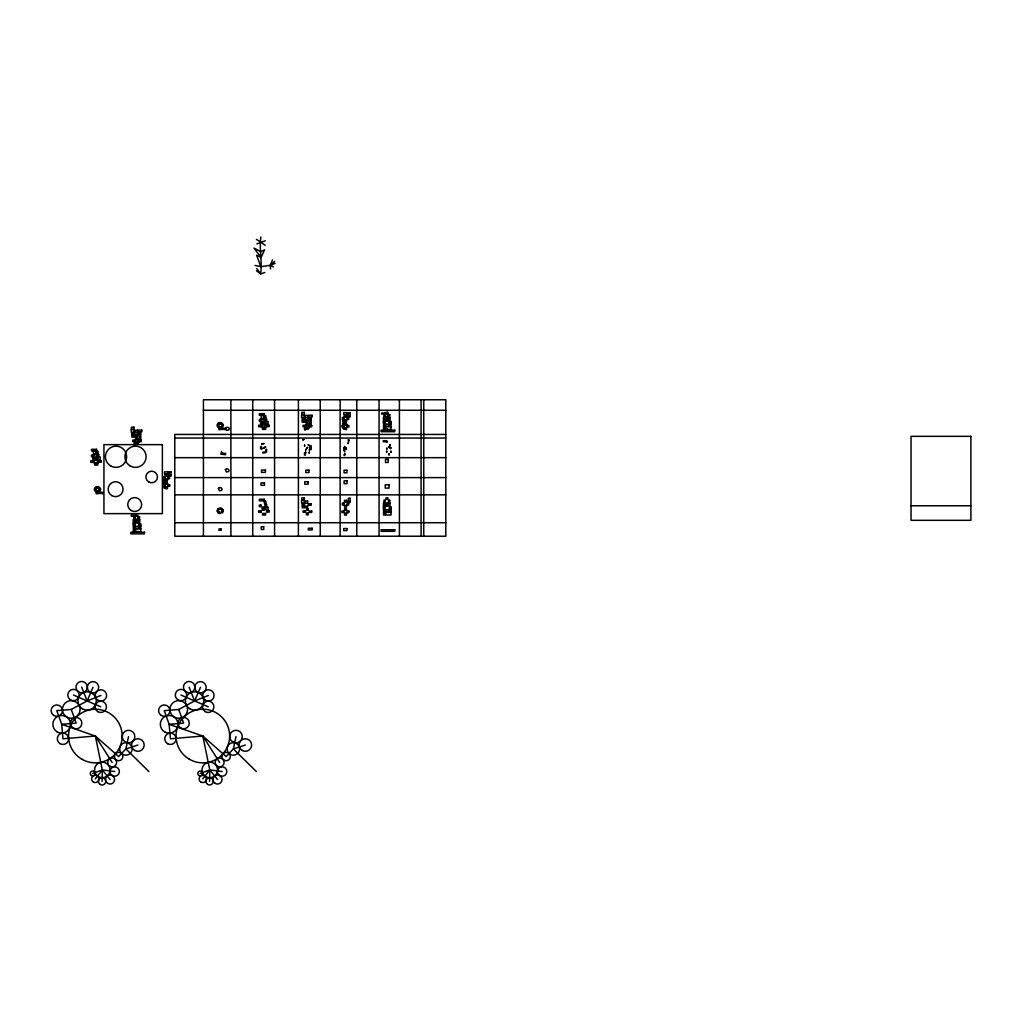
<?xml version="1.0" encoding="UTF-8"?>
<svg xmlns="http://www.w3.org/2000/svg" width="1022" height="1022" viewBox="0 0 1022 1022"><rect width="100%" height="100%" fill="white"/><g stroke="black" fill="none" stroke-linecap="round" stroke-linejoin="round"><path stroke-width="1.5" d="M98.661 493.268L102.903 493.715L102.915 492.361L99.862 492.349L98.738 490.637C100.795 484.147 91.086 491.633 98.738 490.637L99.658 491.365L100.207 490.675L99.275 489.947M221.378 454.241L225.619 454.701L225.632 453.334L222.579 453.321L221.455 451.609L221.071 454.241M102.111 781.345L102.302 769.936L95.365 736.044L61.678 724.304L56.785 710.635L71.259 709.46L87.126 700.951L100.935 695.458M209.574 781.345L209.778 769.936L202.829 736.044L169.141 724.304L164.261 710.635L178.735 709.46L194.589 700.951L208.399 695.458M264.864 272.516L260.61 273.883C262.347 261.581 259.141 249.125 260.84 237.015M96.605 490.867L96.566 491.94L98.023 491.991L98.061 490.918L99.045 492.374L98.355 492.86M219.321 426.762L219.283 427.835L220.739 427.886L221.455 426.532C223.984 420.745 213.943 426.161 220.778 426.813L221.761 428.269L221.071 428.755M128.542 736.581L125.898 748.909L118.667 756.548L95.365 736.044L62.968 738.778L61.678 724.304L76.165 723.129L71.259 709.46M236.005 736.581L233.361 748.909L226.13 756.548L202.829 736.044L170.431 738.778L169.141 724.304L183.628 723.129L178.735 709.46M272.529 259.907L270.268 265.324L270.536 268.965M93.015 687.308L87.126 700.951L100.769 706.828M200.491 687.308L194.589 700.951L208.233 706.828M261.057 257.493L264.609 249.853L260.814 251.706L254.018 248.103L261.057 257.493L256.599 255.245L260.865 266.627L270.268 265.324L275.11 263.382M137.881 434.567L134.393 435.168L134.393 432.625L137.689 432.625L137.689 435.168L139.133 435.896L140.793 435.346L140.793 439.319L139.414 439.319L139.414 435.346L137.881 434.567L140.87 434.439L140.87 432.958L137.881 432.958M98.291 487.877L98.93 486.957L99.671 487.468L99.045 488.388M221.008 423.772L221.633 422.853L222.387 423.363L221.761 424.296M95.736 490.202L95.02 491.135L95.723 491.671L96.438 490.739M218.453 426.097L217.737 427.03L218.44 427.579L219.155 426.634M95.263 778.917L102.302 769.936L114.681 771.521M202.739 778.917L209.778 769.936L222.144 771.521M138.928 525.717L139.069 526.662L138.928 525.717L140.857 525.627L140.857 523.609L138.954 523.609M274.726 261.338L270.268 265.324L273.359 266.908M256.829 243.9L265.247 240.796M92.721 773.437L102.302 769.936L110.057 779.505M200.197 773.437L209.778 769.936L217.52 779.505M137.893 745.038L125.898 748.909L148.905 771.572M245.357 745.038L233.361 748.909L256.369 771.572M221.889 424.462L223.154 424.258L223.358 425.471L222.093 425.676M99.172 488.567L100.437 488.363L100.641 489.564L99.377 489.781M218.338 424.679L217.047 424.756L217.124 425.97L218.414 425.88M95.621 488.772L94.331 488.861L94.407 490.075L95.71 489.985M264.315 422.482C267.611 421.575 263.242 423.031 264.289 421.46L262.169 421.46L262.169 422.559L264.557 422.559L264.417 424.539L262.271 424.539L262.271 423.185L264.417 423.185M96.49 458.124C99.773 457.217 95.404 458.674 96.451 457.115M203.429 410.269L445.796 410.269M347.173 417.461L348.655 417.461L348.655 419.403L347.173 419.403M387.657 418.879L385.843 418.879L385.843 417.41L387.657 417.41L387.657 420.732L385.856 420.732L385.856 419.263L387.657 419.263M385.192 421.434L383.288 421.434L383.288 423.466L385.192 423.466M307.584 422.316L305.514 422.316L305.514 420.502L307.584 420.502L307.584 423.287M261.504 423.07L262.105 423.708L260.572 423.67L260.572 421.434L264.481 421.396L264.481 418.956L261.032 418.956L261.032 421.396M264.557 423.019L263.318 422.559M306.766 423.287L308.184 423.287L308.184 424.692L306.766 424.692L306.766 422.316M266.589 425.037L269.208 425.037L269.208 426.532L266.589 426.532M346.931 425.471L348.898 425.471L348.898 427.017L346.931 427.017M221.071 429.163L225.619 429.623C224.38 425.791 231.547 427.183 228.724 430.07L226.603 430.313L225.619 428.218L222.579 428.244L221.455 426.532L222.374 427.26L222.924 426.57L221.991 425.842M445.796 434.439L174.775 434.439L174.775 536.218L445.796 536.218L445.796 399.755L203.429 399.755L203.429 536.218M137.216 437.148L135.147 437.148L135.147 435.334L137.216 435.334L137.216 438.119M136.399 438.119L137.804 438.119L137.804 439.524L136.399 439.524L136.399 437.148M174.775 438.055L445.796 438.055M261.504 448.147L262.105 448.799L260.572 448.747L260.572 446.512L261.504 446.512L261.504 448.799M174.775 457.664L445.796 457.664M93.666 458.712L96.579 458.84L96.579 460.181L94.433 460.181L94.267 458.712M93.666 459.312L92.734 459.312L92.734 457.077L96.643 457.038L96.643 454.598L93.194 454.598L93.194 457.038M94.267 459.351L93.666 457.077M98.751 460.679L101.37 460.679L101.37 462.187L98.751 462.187M174.775 477.606L445.796 477.606M167.812 484.722L169.793 484.722L169.793 486.268L167.812 486.268M174.775 494.84L445.796 494.84M911.036 505.762L970.9 505.762M137.395 521.016L135.581 521.016L135.581 519.546L137.395 519.546L137.408 522.868M137.408 521.399L135.594 521.399L135.594 522.868M174.775 522.727L445.796 522.727M134.93 523.571L133.026 523.571L133.026 525.602L134.93 525.602M255.053 265.465L260.865 266.627M180.958 695.037L194.589 700.951L189.121 687.129M73.495 695.037L87.126 700.951L81.658 687.129M265.183 245.293L256.433 239.327M256.509 270.779L260.61 273.883L256.765 268.505M219.13 423.836L218.299 422.916L217.622 423.53L218.44 424.449M96.413 487.941L95.583 487.021L94.905 487.635L95.736 488.554M202.829 736.044L219.615 762.438M95.365 736.044L112.152 762.438M220.803 423.683L220.765 422.61L219.308 422.648L219.347 423.734M98.086 487.788L98.048 486.702L96.592 486.753L96.63 487.839M423.747 399.755L423.747 536.218M421.09 399.755L421.09 536.218M399.423 399.755L399.423 536.218M388.526 424.168L388.526 426.251L385.869 426.251L385.869 424.168M379.06 399.755L379.06 536.218M356.78 399.755L356.78 536.218M346.458 414.779L346.458 416.618L344.491 416.618L344.491 414.779M346.547 427.503L346.547 429.483L344.58 429.483L344.58 427.503M340.134 399.755L340.134 536.218M320.244 399.755L320.244 536.218M307.635 417.64L307.635 415.392L305.399 415.392L305.399 417.64M298.411 399.755L298.411 536.218M274.56 399.755L274.56 536.218M265.005 427.107L265.005 427.86M262.705 427.107L262.705 427.86M261.504 421.434L261.504 423.708M252.728 399.755L252.728 536.218M230.895 399.755L230.895 536.218M167.353 474.029L167.353 475.869L165.372 475.869L165.372 474.029M167.416 479.075L167.416 480.8L165.423 480.8L165.423 479.075M167.442 486.74L167.442 488.733L165.475 488.733L165.475 486.74M138.264 526.304L138.264 528.4L135.607 528.4L135.607 526.304M137.855 442.271L137.855 444.033L136.028 444.033L136.028 442.271M97.167 462.762L97.167 463.503M95.493 458.201L96.72 458.661L94.331 458.201L94.331 457.115M94.867 462.762L94.867 463.503M168.272 472.483L168.272 473.786L169.026 473.786L169.026 472.483L168.272 472.483M347.391 413.233L347.378 414.536L348.132 414.536L348.144 413.246L347.391 413.233M348.349 439.767L348.336 441.057L349.09 441.07L349.102 439.767L348.349 439.767M163.801 480.353L163.775 482.921L164.568 482.921L164.593 480.366L163.801 480.353M342.907 421.115L342.881 423.67L343.673 423.683L343.699 421.115L342.907 421.115M343.865 447.636L343.839 450.191L344.631 450.204L344.657 447.649L343.865 447.636M219.321 512.354L219.283 513.427L220.739 513.478L220.778 512.405L219.321 512.354M138.226 521.82L137.919 522.791L138.915 523.111L139.235 522.153L138.226 521.82M388.488 419.684L388.181 420.655L389.178 420.975L389.484 420.004L388.488 419.684M390.174 447.368L389.867 448.339L390.864 448.658L391.183 447.687L390.174 447.368M225.389 469.622L226.271 471.934L228.391 471.704C230.576 469.852 226.692 467.463 225.389 469.622M218.44 488.375L219.321 490.701L221.455 490.458C223.626 488.618 219.743 486.217 218.44 488.375M308.248 419.735L304.76 420.336L304.76 417.794L308.056 417.794L308.056 420.336L309.513 421.064L311.161 420.515L311.161 424.488L309.781 424.488L309.781 420.515L308.248 419.735L308.248 418.126L311.25 418.126L311.25 419.608L308.248 419.608M308.248 444.813L309.513 446.141L311.161 445.592L311.161 449.565L309.781 449.565L309.781 445.592L308.248 444.813M221.633 508.445L221.008 509.365L221.761 509.876L222.387 508.956L221.633 508.445M218.453 511.677L217.737 512.622L218.44 513.159L219.155 512.226L218.453 511.677M221.991 511.434L221.455 512.111L222.374 512.84L222.924 512.163L221.991 511.434M164.568 479.216L164.606 480.212L164.568 479.216M343.673 419.978L343.711 420.962L343.673 419.978M344.644 446.499L344.67 447.495L344.644 446.499M139.171 438.923L139.043 439.869L139.171 438.923M309.551 424.092L309.423 425.037L309.551 424.092M309.551 449.182L309.423 450.114L309.551 449.182M168.375 475L168.106 476.252L168.375 475M347.48 415.75L347.212 417.014L347.48 415.75M348.438 442.283L348.17 443.535L348.438 442.283M134.24 434.899L134.252 435.819L134.24 434.899M304.62 420.068L304.62 420.987L304.62 420.068M304.62 445.145L304.62 446.077L304.62 445.145M135.262 441.849L135.287 442.73L135.262 441.849M305.629 427.017L305.667 427.899L305.629 427.017M305.629 452.094L305.667 452.976L305.629 452.094M134.636 515.356L135.057 516.595L134.636 515.356M384.898 413.22L385.32 414.459L384.898 413.22M386.584 440.891L387.006 442.143L386.584 440.891M134.776 525.576L134.636 526.854L134.776 525.576M385.038 423.44L384.898 424.718L385.038 423.44M387.466 429.087L387.338 430.364L387.466 429.087M386.725 451.124L386.584 452.401L386.725 451.124M389.165 453.627L389.024 454.918L389.165 453.627M137.983 519.035L138.111 519.955L137.983 519.035M388.245 416.899L388.373 417.819L388.245 416.899M389.931 444.57L390.059 445.49L389.931 444.57M134.968 522.587L135.07 523.494L134.968 522.587M385.217 420.438L385.332 421.358L385.217 420.438M386.916 448.121L387.019 449.028L386.916 448.121M389.19 423.581L389.331 424.526L389.19 423.581M390.877 451.251L391.017 452.209L390.877 451.251M218.299 508.509L217.622 509.122L218.44 510.029L219.13 509.429L218.299 508.509M164.861 486.689L163.801 487.647L164.325 488.235L165.398 487.29L164.861 486.689M343.98 427.452L342.907 428.397L343.43 428.985L344.503 428.039L343.98 427.452M344.938 453.972L343.865 454.918L344.401 455.518L345.462 454.56L344.938 453.972M164.172 482.921L164.568 484.377L164.172 482.921M343.277 423.67L343.673 425.126L343.277 423.67M344.235 450.191L344.631 451.647L344.235 450.191M139.056 441.772L138.737 442.692L139.056 441.772M309.423 426.94L309.104 427.86L309.423 426.94M309.423 452.018L309.104 452.938L309.423 452.018M135.607 439.013L135.249 439.945L135.607 439.013M305.974 424.181L305.629 425.114L305.974 424.181M305.974 449.258L305.629 450.191L305.974 449.258M97.729 451.213L96.234 451.583L96.809 453.832L98.304 453.449L97.729 451.213M265.567 415.571L264.072 415.941L264.647 418.19L266.142 417.806L265.567 415.571M265.567 501.15L264.072 501.534L264.647 503.782L266.142 503.399L265.567 501.15M223.154 509.837L221.889 510.055L222.093 511.268L223.358 511.051L223.154 509.837M267.853 421.511L265.707 421.818L266.039 424.258L268.186 423.964L267.853 421.511M100.015 457.153L97.869 457.46L98.214 459.9L100.348 459.606L100.015 457.153M267.853 507.104L265.707 507.397L266.039 509.85L268.186 509.544L267.853 507.104M218.338 510.259L217.047 510.348L217.124 511.562L218.414 511.473L218.338 510.259M265.631 447.01L264.315 447.559L265.631 447.01M263.676 415.571L261.134 415.699L261.262 418.42L263.804 418.292L263.676 415.571M345.372 421.511L344.529 421.562L344.593 422.853L345.436 422.814L345.372 421.511M95.838 451.213L93.296 451.341L93.436 454.062L95.979 453.934L95.838 451.213M346.343 448.032L345.5 448.083L345.564 449.386L346.407 449.335L346.343 448.032M166.267 480.762L165.423 480.8L165.487 482.103L166.331 482.065L166.267 480.762M263.676 526.688L261.134 526.815L261.262 529.549L263.804 529.422L263.676 526.688M220.765 508.19L219.308 508.241L219.347 509.326L220.803 509.275L220.765 508.19M305.297 427.784L304.479 427.796L304.518 429.981L305.348 429.968L305.297 427.784M134.93 442.615L134.099 442.628L134.138 444.813L134.968 444.8L134.93 442.615M305.297 452.861L304.479 452.874L304.518 455.058L305.348 455.046L305.297 452.861M384.719 413.016L381.538 413.016L381.538 414.076L384.719 414.063L384.719 413.016M386.405 440.686L383.224 440.699L383.224 441.747L386.405 441.747L386.405 440.686M134.457 515.152L131.276 515.152L131.276 516.212L134.457 516.199L134.457 515.152M304.364 412.364L301.694 412.364L301.694 414.395L304.364 414.395L304.364 412.364M387.734 412.313L385.933 412.313L385.933 413.782L387.734 413.782L387.734 412.313M346.956 412.633L343.686 412.633L343.686 414.638L346.956 414.638L346.956 412.633M350.086 412.671L348.298 412.671L348.298 415.328L350.086 415.328L350.086 412.671M264.391 413.667L259.345 413.667L259.345 415.239L264.391 415.239L264.391 413.667M388.143 414.063L385.524 414.063L385.524 417.232L388.143 417.232L388.143 414.063M385.294 414.587L383.965 414.587L383.965 416.58L385.294 416.58L385.294 414.587M304.237 414.791L301.579 414.791L301.579 417.359L304.237 417.359L304.237 414.791M389.765 414.664L388.437 414.664L388.437 416.657L389.765 416.657L389.765 414.664M312.17 415.277L308.337 415.277L308.337 416.95L312.17 416.95L312.17 415.277M350.099 415.775L348.119 415.775L348.119 416.887L350.099 416.887L350.099 415.775M347.02 416.912L344.095 416.912L344.095 419.71L347.02 419.71L347.02 416.912M343.89 417.525L342.332 417.525L342.332 419.467L343.89 419.467L343.89 417.525M384.975 417.513L383.442 417.513L383.442 420.668L384.975 420.668L384.975 417.513M390.021 417.602L388.296 417.602L388.296 419.953L390.021 419.953L390.021 417.602M263.919 418.445L261.645 419.097L263.919 418.445M304.454 418.432L302.103 418.432L302.103 419.799L304.454 419.799L304.454 418.432M266.589 419.058L265.005 419.058L265.005 420.898L266.589 420.898L266.589 419.058M260.917 419.429L259.371 419.429L259.371 421.115L260.917 421.115L260.917 419.429M346.522 419.825L344.529 419.825L344.529 421.562L346.522 421.562L346.522 419.825M304.39 420.681L302.193 420.681L302.193 422.201L304.39 422.201L304.39 420.681M389.075 420.847L385.243 420.847L385.243 424.168L389.075 424.168L389.075 420.847M391.119 421.473L389.216 421.473L389.216 423.491L391.119 423.491L391.119 421.473M346.471 423.146L344.516 423.146L344.516 424.718L346.471 424.718L346.471 423.146M391.004 423.989L389.497 423.989L389.497 426.238L391.004 426.238L391.004 423.989M266.576 424.347L265.733 424.347L265.733 426.94L266.576 426.94L266.576 424.347M385.038 424.552L383.531 424.552L383.531 429.432L385.038 429.432L385.038 424.552M265.413 424.794L261.517 424.794L261.517 427.107L265.413 427.107L265.413 424.794M308.951 424.909L305.782 424.909L305.782 427.285L308.951 427.285L308.951 424.909M346.931 424.948L344.056 424.948L344.056 427.503L346.931 427.503L346.931 424.948M261.325 425.203L258.643 425.203L258.643 426.723L261.325 426.723L261.325 425.203M305.489 425.318L303.1 425.318L303.1 426.672L305.489 426.672L305.489 425.318M311.697 425.42L309.308 425.42L309.308 426.838L311.697 426.838L311.697 425.42M343.865 425.433L341.948 425.433L341.948 426.979L343.865 426.979L343.865 425.433M391.03 426.787L385.856 426.787L385.856 429.419L391.03 429.419L391.03 426.787M133.984 427.196L131.327 427.196L131.327 429.227L133.984 429.227L133.984 427.196M308.222 427.439L306.396 427.439L306.396 429.202L308.222 429.202L308.222 427.439M265.592 427.86L262.501 427.86L262.501 429.406L265.592 429.406L265.592 427.86M221.071 428.295L218.912 428.295L218.912 429.636L221.071 429.636L221.071 428.295M133.869 429.623L131.212 429.623L131.212 432.191L133.869 432.191L133.869 429.623M141.803 430.109L137.957 430.109L137.957 431.782L141.803 431.782L141.803 430.109M394.722 430.134L381.117 430.134L381.117 431.706L394.722 431.706L394.722 430.134M137.267 430.224L135.032 430.224L135.032 432.472L137.267 432.472L137.267 430.224M134.086 433.264L131.736 433.264L131.736 434.631L134.086 434.631L134.086 433.264M134.023 435.513L131.812 435.513L131.812 437.033L134.023 437.033L134.023 435.513M970.9 436.343L911.036 436.343L911.036 520.326L970.9 520.326L970.9 436.343M303.828 439.473L302.908 439.882L303.828 439.473M138.583 439.741L135.402 439.741L135.402 442.117L138.583 442.117L138.583 439.741M135.108 440.15L132.732 440.15L132.732 441.504L135.108 441.504L135.108 440.15M141.317 440.252L138.941 440.252L138.941 441.67L141.317 441.67L141.317 440.252M263.919 443.522L261.645 444.174L263.919 443.522M162.383 444.634L103.937 444.634L103.937 513.632L162.383 513.632L162.383 444.634M389.344 446.563L388.679 446.946L389.344 446.563M307.584 447.393L306.766 448.377L307.584 447.393M264.557 447.649L263.318 448.109L264.557 447.649M96.553 449.31L91.507 449.31L91.507 450.881L96.553 450.881L96.553 449.31M266.576 449.425L265.733 449.425L265.733 452.031L266.576 452.031L266.576 449.425M265.005 452.197L262.705 452.197L262.705 452.938L265.005 452.938L265.005 452.197M96.081 454.087L93.807 454.739L96.081 454.087M98.751 454.713L97.167 454.713L97.167 456.553L98.751 456.553L98.751 454.713M93.079 455.071L91.533 455.071L91.533 456.757L93.079 456.757L93.079 455.071M388.143 459.325L385.524 459.325L385.524 462.493L388.143 462.493L388.143 459.325M98.751 459.989L97.895 459.989L97.895 462.583L98.751 462.583L98.751 459.989M97.575 460.437L93.679 460.437L93.679 462.762L97.575 462.762L97.575 460.437M93.487 460.845L90.805 460.845L90.805 462.366L93.487 462.366L93.487 460.845M97.767 463.503L94.663 463.503L94.663 465.061L97.767 465.061L97.767 463.503M265.413 470.056L261.517 470.056L261.517 472.381L265.413 472.381L265.413 470.056M308.951 470.171L305.782 470.171L305.782 472.56L308.951 472.56L308.951 470.171M346.931 470.222L344.056 470.222L344.056 472.764L346.931 472.764L346.931 470.222M167.851 471.87L164.568 471.87L164.568 473.889L167.851 473.889L167.851 471.87M170.981 471.921L169.192 471.921L169.192 474.578L170.981 474.578L170.981 471.921M170.993 475.026L169.013 475.026L169.013 476.137L170.993 476.137L170.993 475.026M167.902 476.15L164.989 476.15L164.989 478.948L167.902 478.948L167.902 476.15M164.785 476.763L163.226 476.763L163.226 478.718L164.785 478.718L164.785 476.763M169.55 476.699L168.068 476.699L168.068 478.654L169.55 478.654L169.55 476.699M347.02 480.838L344.095 480.838L344.095 483.636L347.02 483.636L347.02 480.838M308.056 481.72L304.76 481.72L304.76 484.275L308.056 484.275L308.056 481.72M167.353 482.397L165.411 482.397L165.411 483.955L167.353 483.955L167.353 482.397M264.481 482.895L261.032 482.895L261.032 485.322L264.481 485.322L264.481 482.895M167.812 484.198L164.951 484.198L164.951 486.74L167.812 486.74L167.812 484.198M164.759 484.683L162.843 484.683L162.843 486.217L164.759 486.217L164.759 484.683M389.075 484.773L385.243 484.773L385.243 488.094L389.075 488.094L389.075 484.773M98.355 492.4L96.196 492.4L96.196 493.728L98.355 493.728L98.355 492.4M304.364 497.957L301.694 497.957L301.694 499.975L304.364 499.975L304.364 497.957M387.734 497.893L385.933 497.893L385.933 499.362L387.734 499.362L387.734 497.893M350.086 498.263L348.298 498.263L348.298 500.921L350.086 500.921L350.086 498.263M264.391 499.247L259.345 499.247L259.345 500.831L264.391 500.831L264.391 499.247M385.294 500.18L383.965 500.18L383.965 502.172L385.294 502.172L385.294 500.18M304.237 500.384L301.579 500.384L301.579 502.952L304.237 502.952L304.237 500.384M346.458 500.358L344.491 500.358L344.491 502.211L346.458 502.211L346.458 500.358M389.765 500.256L388.437 500.256L388.437 502.249L389.765 502.249L389.765 500.256M307.635 500.984L305.399 500.984L305.399 503.233L307.635 503.233L307.635 500.984M350.099 501.368L348.119 501.368L348.119 502.479L350.099 502.479L350.099 501.368M343.89 503.105L342.332 503.105L342.332 505.06L343.89 505.06L343.89 503.105M348.655 503.041L347.173 503.041L347.173 504.996L348.655 504.996L348.655 503.041M384.975 503.092L383.442 503.092L383.442 506.26L384.975 506.26L384.975 503.092M387.657 502.99L385.843 502.99L385.843 504.472L387.657 504.472L387.657 502.99M390.021 503.194L388.296 503.194L388.296 505.545L390.021 505.545L390.021 503.194M311.25 503.705L308.248 503.705L308.248 505.2L311.25 505.2L311.25 503.705M304.454 504.012L302.103 504.012L302.103 505.379L304.454 505.379L304.454 504.012M266.589 504.651L265.005 504.651L265.005 506.49L266.589 506.49L266.589 504.651M387.657 504.855L385.856 504.855L385.856 506.324L387.657 506.324L387.657 504.855M260.917 505.009L259.371 505.009L259.371 506.708L260.917 506.708L260.917 505.009M346.522 505.417L344.529 505.417L344.529 507.142L346.522 507.142L346.522 505.417M307.584 506.082L305.514 506.082L305.514 507.896L307.584 507.896L307.584 506.082M304.39 506.273L302.193 506.273L302.193 507.793L304.39 507.793L304.39 506.273M385.192 507.027L383.288 507.027L383.288 509.045L385.192 509.045L385.192 507.027M264.289 507.053L262.169 507.053L262.169 508.151L264.289 508.151L264.289 507.053M391.119 507.053L389.216 507.053L389.216 509.084L391.119 509.084L391.119 507.053M346.471 508.739L344.516 508.739L344.516 510.297L346.471 510.297L346.471 508.739M264.417 508.777L262.271 508.777L262.271 510.131L264.417 510.131L264.417 508.777M308.184 508.879L306.766 508.879L306.766 510.285L308.184 510.285L308.184 508.879M391.004 509.582L389.497 509.582L389.497 511.83L391.004 511.83L391.004 509.582M388.526 509.748L385.869 509.748L385.869 511.843L388.526 511.843L388.526 509.748M385.038 510.144L383.531 510.144L383.531 515.024L385.038 515.024L385.038 510.144M269.208 510.617L266.589 510.617L266.589 512.124L269.208 512.124L269.208 510.617M261.325 510.783L258.643 510.783L258.643 512.303L261.325 512.303L261.325 510.783M305.489 510.898L303.1 510.898L303.1 512.265L305.489 512.265L305.489 510.898M311.697 511.013L309.308 511.013L309.308 512.431L311.697 512.431L311.697 511.013M343.865 511.026L341.948 511.026L341.948 512.559L343.865 512.559L343.865 511.026M348.898 511.051L346.931 511.051L346.931 512.61L348.898 512.61L348.898 511.051M391.03 512.367L385.856 512.367L385.856 515.011L391.03 515.011L391.03 512.367M308.222 513.031L306.396 513.031L306.396 514.781L308.222 514.781L308.222 513.031M346.547 513.082L344.58 513.082L344.58 515.075L346.547 515.075L346.547 513.082M265.592 513.44L262.501 513.44L262.501 514.999L265.592 514.999L265.592 513.44M137.485 514.449L135.671 514.449L135.671 515.918L137.485 515.918L137.485 514.449M137.881 516.199L135.262 516.199L135.262 519.368L137.881 519.368L137.881 516.199M135.045 516.723L133.716 516.723L133.716 518.716L135.045 518.716L135.045 516.723M139.503 516.8L138.174 516.8L138.174 518.793L139.503 518.793L139.503 516.8M134.712 519.649L133.179 519.649L133.179 522.817L134.712 522.817L134.712 519.649M139.771 519.738L138.034 519.738L138.034 522.089L139.771 522.089L139.771 519.738M138.826 522.983L134.981 522.983L134.981 526.304L138.826 526.304L138.826 522.983M140.742 526.126L139.235 526.126L139.235 528.374L140.742 528.374L140.742 526.126M134.776 526.688L133.269 526.688L133.269 531.568L134.776 531.568L134.776 526.688M312.17 528.259L308.337 528.259L308.337 529.933L312.17 529.933L312.17 528.259M346.956 528.553L343.686 528.553L343.686 530.571L346.956 530.571L346.956 528.553M140.781 528.923L135.594 528.923L135.594 531.555L140.781 531.555L140.781 528.923M221.071 528.987L218.912 528.987L218.912 530.329L221.071 530.329L221.071 528.987M394.722 529.741L381.117 529.741L381.117 531.325L394.722 531.325L394.722 529.741M144.46 532.27L130.854 532.27L130.854 533.854L144.46 533.854L144.46 532.27M131.225 510.54A6.95 6.95 0 0 0 141.636 504.523A6.95 6.95 0 0 0 131.225 498.506A6.95 6.95 0 0 0 131.225 510.54M130.203 465.943A10.603 10.603 0 0 0 146.095 456.77A10.603 10.603 0 0 0 130.203 447.585A10.603 10.603 0 0 0 130.203 465.943M110.734 465.943A10.603 10.603 0 0 0 126.639 456.77A10.603 10.603 0 0 0 110.734 447.585A10.603 10.603 0 0 0 110.734 465.943M148.79 482.001A5.787 5.787 0 0 0 157.477 476.993A5.787 5.787 0 0 0 148.79 471.972A5.787 5.787 0 0 0 148.79 482.001M111.883 495.644A7.448 7.448 0 0 0 123.062 489.193A7.448 7.448 0 0 0 111.883 482.742A7.448 7.448 0 0 0 111.883 495.644M229.822 754.134A6.311 6.311 0 0 0 239.646 749.356A6.311 6.311 0 0 0 230.602 743.237A6.311 6.311 0 0 0 229.822 754.134M224.01 760.176A4.203 4.203 0 0 0 230.333 756.574A4.203 4.203 0 0 0 224.048 752.895A4.203 4.203 0 0 0 224.01 760.176M242.188 750.48A6.311 6.311 0 0 0 251.668 745.064A6.311 6.311 0 0 0 242.227 739.558A6.311 6.311 0 0 0 242.188 750.48M232.837 742.023A6.311 6.311 0 0 0 242.316 736.607A6.311 6.311 0 0 0 232.888 731.1A6.311 6.311 0 0 0 232.837 742.023M164.619 731.893A8.84 8.84 0 0 0 177.981 724.432A8.84 8.84 0 0 0 164.836 716.601A8.84 8.84 0 0 0 164.619 731.893M167.519 743.671A5.698 5.698 0 0 0 176.129 738.855A5.698 5.698 0 0 0 167.659 733.809A5.698 5.698 0 0 0 167.519 743.671M173.97 716.895A8.84 8.84 0 0 0 187.55 709.868A8.84 8.84 0 0 0 174.673 701.616A8.84 8.84 0 0 0 173.97 716.895M161.182 715.426A5.698 5.698 0 0 0 169.946 710.89A5.698 5.698 0 0 0 161.642 705.576A5.698 5.698 0 0 0 161.182 715.426M180.562 727.919A5.698 5.698 0 0 0 189.313 723.384A5.698 5.698 0 0 0 181.009 718.07A5.698 5.698 0 0 0 180.562 727.919M189.722 708.706A9.16 9.16 0 0 0 203.748 701.284A9.16 9.16 0 0 0 190.296 692.852A9.16 9.16 0 0 0 189.722 708.706M186.017 691.894A5.698 5.698 0 0 0 194.806 687.448A5.698 5.698 0 0 0 186.566 682.044A5.698 5.698 0 0 0 186.017 691.894M205.115 711.593A5.698 5.698 0 0 0 213.917 707.147A5.698 5.698 0 0 0 205.665 701.744A5.698 5.698 0 0 0 205.115 711.593M177.841 699.802A5.698 5.698 0 0 0 186.643 695.356A5.698 5.698 0 0 0 178.39 689.952A5.698 5.698 0 0 0 177.841 699.802M197.374 692.073A5.698 5.698 0 0 0 206.163 687.627A5.698 5.698 0 0 0 197.923 682.223A5.698 5.698 0 0 0 197.374 692.073M205.281 700.223A5.698 5.698 0 0 0 214.083 695.778A5.698 5.698 0 0 0 205.831 690.374A5.698 5.698 0 0 0 205.281 700.223M217.379 766.296A4.458 4.458 0 0 0 224.074 762.45A4.458 4.458 0 0 0 217.405 758.567A4.458 4.458 0 0 0 217.379 766.296M200.797 782.009A3.641 3.641 0 0 0 206.38 779.058A3.641 3.641 0 0 0 201.027 775.698A3.641 3.641 0 0 0 200.797 782.009M205.639 776.516A7.767 7.767 0 0 0 217.545 770.218A7.767 7.767 0 0 0 206.137 763.064A7.767 7.767 0 0 0 205.639 776.516M219.653 775.506A4.701 4.701 0 0 0 226.846 771.699A4.701 4.701 0 0 0 219.947 767.369A4.701 4.701 0 0 0 219.653 775.506M215.105 783.35A4.535 4.535 0 0 0 222.055 779.671A4.535 4.535 0 0 0 215.399 775.494A4.535 4.535 0 0 0 215.105 783.35M207.645 784.436A3.641 3.641 0 0 0 213.215 781.485A3.641 3.641 0 0 0 207.875 778.125A3.641 3.641 0 0 0 207.645 784.436M198.907 775.494A2.427 2.427 0 0 0 202.624 773.526A2.427 2.427 0 0 0 199.06 771.291A2.427 2.427 0 0 0 198.907 775.494M189.415 759.269A26.828 26.828 0 0 0 229.656 736.044A26.828 26.828 0 0 0 189.415 712.807A26.828 26.828 0 0 0 189.415 759.269M81.952 759.269A26.828 26.828 0 0 0 122.18 736.044A26.828 26.828 0 0 0 81.952 712.807A26.828 26.828 0 0 0 81.952 759.269M91.431 775.494A2.427 2.427 0 0 0 95.148 773.526A2.427 2.427 0 0 0 91.597 771.291A2.427 2.427 0 0 0 91.431 775.494M100.169 784.436A3.641 3.641 0 0 0 105.751 781.485A3.641 3.641 0 0 0 100.412 778.125A3.641 3.641 0 0 0 100.169 784.436M107.642 783.35A4.535 4.535 0 0 0 114.592 779.671A4.535 4.535 0 0 0 107.936 775.494A4.535 4.535 0 0 0 107.642 783.35M112.177 775.506A4.701 4.701 0 0 0 119.37 771.699A4.701 4.701 0 0 0 112.484 767.369A4.701 4.701 0 0 0 112.177 775.506M98.176 776.516A7.767 7.767 0 0 0 110.069 770.218A7.767 7.767 0 0 0 98.674 763.064A7.767 7.767 0 0 0 98.176 776.516M93.334 782.009A3.641 3.641 0 0 0 98.904 779.058A3.641 3.641 0 0 0 93.564 775.698A3.641 3.641 0 0 0 93.334 782.009M109.916 766.296A4.458 4.458 0 0 0 116.61 762.45A4.458 4.458 0 0 0 109.929 758.567A4.458 4.458 0 0 0 109.916 766.296M97.818 700.223A5.698 5.698 0 0 0 106.607 695.778A5.698 5.698 0 0 0 98.368 690.374A5.698 5.698 0 0 0 97.818 700.223M89.898 692.073A5.698 5.698 0 0 0 98.7 687.627A5.698 5.698 0 0 0 90.447 682.223A5.698 5.698 0 0 0 89.898 692.073M70.377 699.802A5.698 5.698 0 0 0 79.179 695.356A5.698 5.698 0 0 0 70.927 689.952A5.698 5.698 0 0 0 70.377 699.802M97.652 711.593A5.698 5.698 0 0 0 106.454 707.147A5.698 5.698 0 0 0 98.201 701.744A5.698 5.698 0 0 0 97.652 711.593M78.541 691.894A5.698 5.698 0 0 0 87.343 687.448A5.698 5.698 0 0 0 79.09 682.044A5.698 5.698 0 0 0 78.541 691.894M82.258 708.706A9.16 9.16 0 0 0 96.285 701.284A9.16 9.16 0 0 0 82.833 692.852A9.16 9.16 0 0 0 82.258 708.706M73.086 727.919A5.698 5.698 0 0 0 81.849 723.384A5.698 5.698 0 0 0 73.546 718.07A5.698 5.698 0 0 0 73.086 727.919M53.719 715.426A5.698 5.698 0 0 0 62.47 710.89A5.698 5.698 0 0 0 54.179 705.576A5.698 5.698 0 0 0 53.719 715.426M66.494 716.895A8.84 8.84 0 0 0 80.086 709.868A8.84 8.84 0 0 0 67.197 701.616A8.84 8.84 0 0 0 66.494 716.895M60.055 743.671A5.698 5.698 0 0 0 68.666 738.855A5.698 5.698 0 0 0 60.196 733.809A5.698 5.698 0 0 0 60.055 743.671M57.155 731.893A8.84 8.84 0 0 0 70.518 724.432A8.84 8.84 0 0 0 57.373 716.601A8.84 8.84 0 0 0 57.155 731.893M125.374 742.023A6.311 6.311 0 0 0 134.853 736.607A6.311 6.311 0 0 0 125.412 731.1A6.311 6.311 0 0 0 125.374 742.023M134.712 750.48A6.311 6.311 0 0 0 144.204 745.064A6.311 6.311 0 0 0 134.763 739.558A6.311 6.311 0 0 0 134.712 750.48M116.546 760.176A4.203 4.203 0 0 0 122.87 756.574A4.203 4.203 0 0 0 116.585 752.895A4.203 4.203 0 0 0 116.546 760.176M122.742 754.377A6.311 6.311 0 0 0 132.196 748.909A6.311 6.311 0 0 0 122.742 743.454A6.311 6.311 0 0 0 122.742 754.377"/></g></svg>
